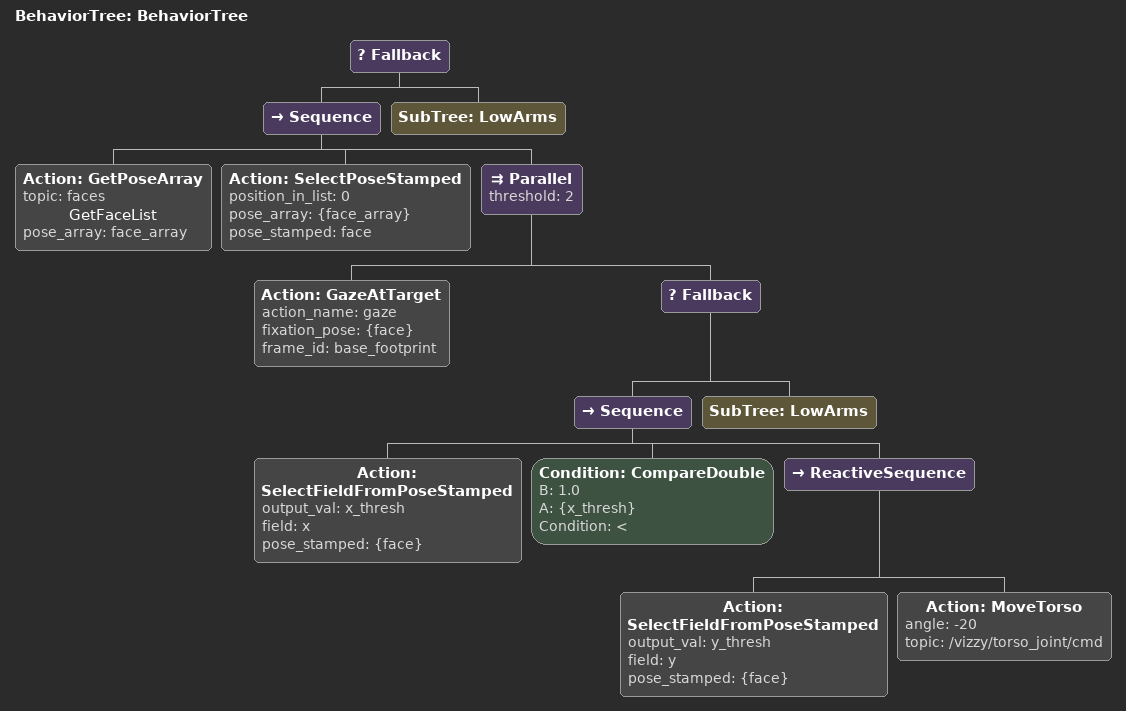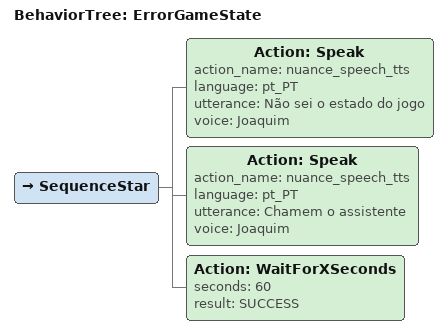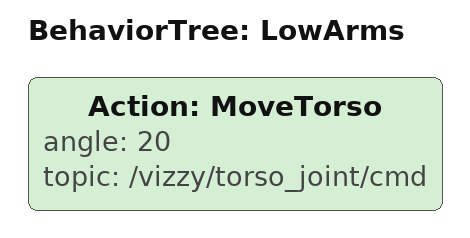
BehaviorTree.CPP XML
<root main_tree_to_execute="BehaviorTree">
    <BehaviorTree ID="BehaviorTree">
        <Fallback>
            <Sequence>
                <Action ID="GetPoseArray" topic="faces" name="GetFaceList" pose_array="face_array"/>
                <Action ID="SelectPoseStamped" position_in_list="0" pose_array="{face_array}" pose_stamped="face"/>
                <Parallel threshold="2">
                    <Action action_name="gaze" fixation_pose="{face}" ID="GazeAtTarget" frame_id="base_footprint"/>
                    <Fallback>
                        <Sequence>
                            <Action output_val="x_thresh" field="x" ID="SelectFieldFromPoseStamped" pose_stamped="{face}"/>
                            <Condition B="1.0" ID="CompareDouble" A="{x_thresh}" Condition="&lt;"/>
                            <ReactiveSequence>
                                <Action output_val="y_thresh" field="y" ID="SelectFieldFromPoseStamped" pose_stamped="{face}"/>
                                <Action angle="-20" ID="MoveTorso" topic="/vizzy/torso_joint/cmd"/>
                            </ReactiveSequence>
                        </Sequence>
                        <SubTree ID="LowArms"/>
                    </Fallback>
                </Parallel>
            </Sequence>
            <SubTree ID="LowArms"/>
        </Fallback>
    </BehaviorTree>
    <BehaviorTree ID="ErrorGameState">
        <SequenceStar>
            <Action action_name="nuance_speech_tts" ID="Speak" language="pt_PT" utterance="Não sei o estado do jogo" voice="Joaquim"/>
            <Action action_name="nuance_speech_tts" ID="Speak" language="pt_PT" utterance="Chamem o assistente" voice="Joaquim"/>
            <Action ID="WaitForXSeconds" seconds="60" result="SUCCESS"/>
        </SequenceStar>
    </BehaviorTree>
    <BehaviorTree ID="LowArms">
        <Action angle="20" ID="MoveTorso" topic="/vizzy/torso_joint/cmd"/>
    </BehaviorTree>
</root>
